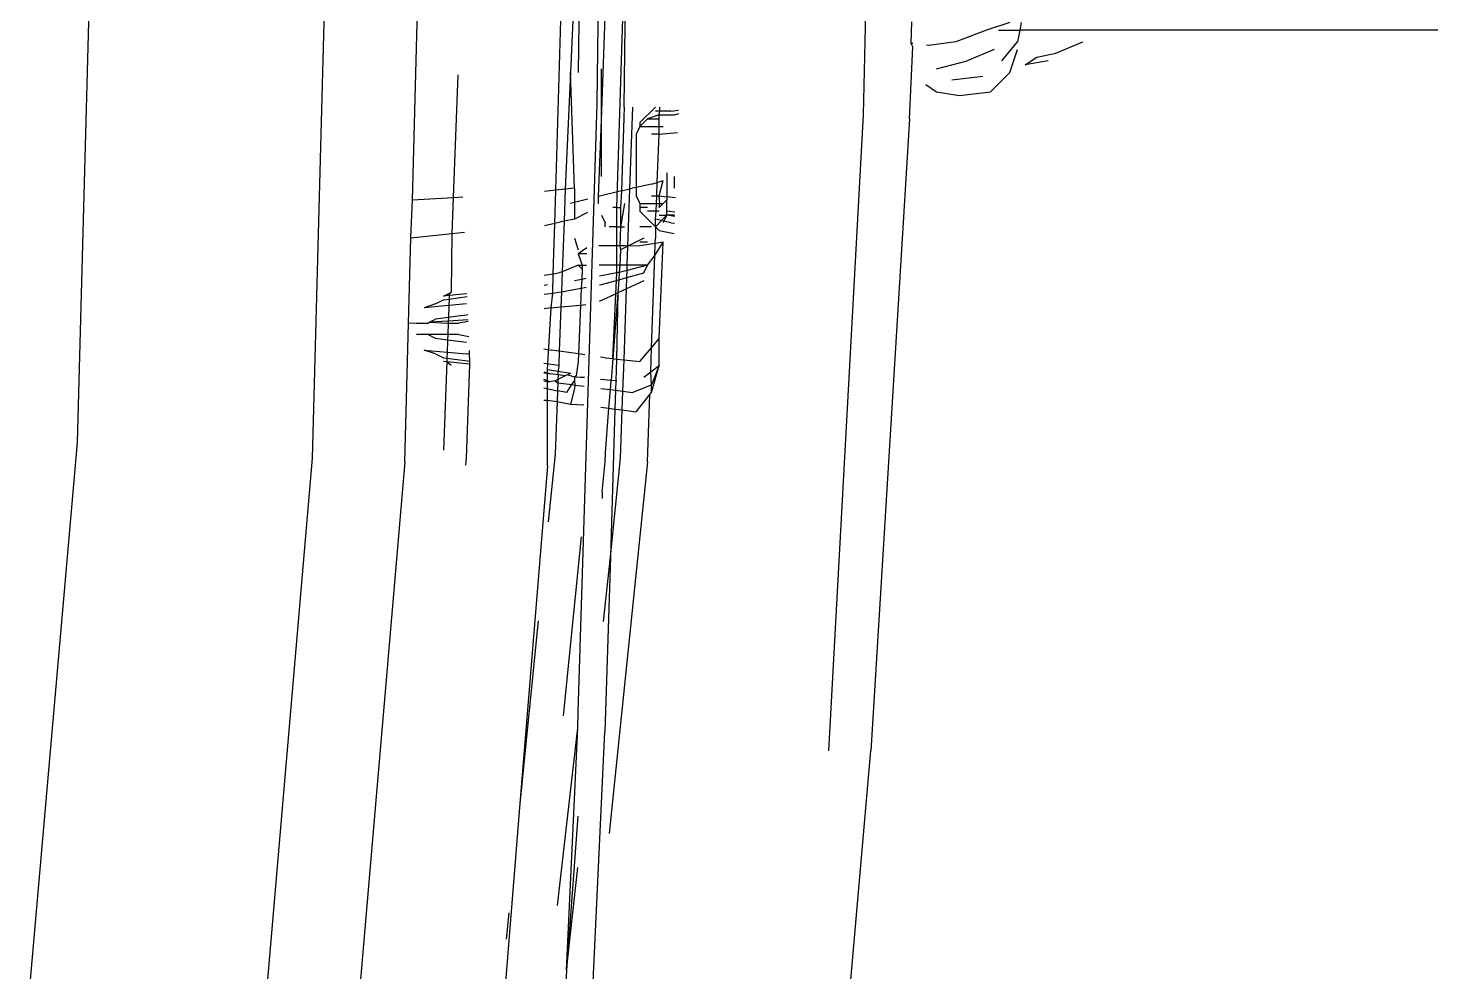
# Model space of a CAD drawing. Header units: millimetres. Extents: x -41292 to 298682, y -22072 to 33155.
# Drawn here: x 26623.09 to 26659.66, y -11381.67 to -11357.19 of the extents above; entities that cross this region are included whole.
import ezdxf

# ---------------------------------------------------------------- set-up
doc = ezdxf.new("R2010")
doc.units = ezdxf.units.MM

# ---------------------------------------------------------------- blocks, each defined once
blk = doc.blocks.new('rmfnasesx')
for p, q in [((54088.328, 4170.188), (54087.628, 4144.488)), ((54094.428, 4170.188), (54093.728, 4144.088)), ((54096.328, 4150.788), (54096.828, 4170.188)), ((54100.045, 4151.034), (54100.628, 4170.188)), ((54108.421, 4170.188), (54108.021, 4152.988)), ((54101.121, 4153.288), (54101.25, 4164.265)), ((54101.228, 4152.855), (54101.628, 4163.788)), ((54100.728, 4161.188), (54100.428, 4154.088)), ((54100.728, 4161.188), (54100.628, 4154.088)), ((54101.628, 4150.588), (54101.884, 4158.557)), ((54101.821, 4153.188), (54101.884, 4158.557)), ((54109.266, 4154.845), (54109.279, 4155.405)), ((54111.221, 4155.188), (54110.421, 4154.888)), ((54111.821, 4155.388), (54111.221, 4155.188)), ((54111.528, 4155.188), (54112.081, 4155.188)), ((54112.081, 4155.188), (54112.021, 4154.888)), ((54112.121, 4155.388), (54112.081, 4155.188)), ((54122.928, 4155.188), (54112.081, 4155.188)), ((54109.221, 4152.888), (54109.307, 4154.758)), ((54109.311, 4154.839), (54109.266, 4154.845)), ((54109.307, 4154.758), (54109.266, 4154.845)), ((54109.721, 4154.788), (54109.665, 4154.795)), ((54110.421, 4154.888), (54109.721, 4154.788)), ((54111.621, 4154.388), (54112.021, 4154.888)), ((54113.021, 4154.588), (54113.721, 4154.888)), ((54109.921, 4154.188), (54110.721, 4154.388)), ((54111.421, 4154.688), (54110.721, 4154.388)), ((54111.821, 4154.088), (54112.021, 4154.688)), ((54112.221, 4154.288), (54112.521, 4154.488)), ((54112.821, 4154.388), (54112.221, 4154.288)), ((54112.521, 4154.488), (54113.021, 4154.588)), ((54097.504, 4154.026), (54097.381, 4150.846)), ((54100.428, 4154.088), (54100.292, 4151.062)), ((54100.528, 4151.088), (54100.428, 4154.088)), ((54101.228, 4152.855), (54101.228, 4154.188)), ((54111.321, 4153.588), (54111.821, 4154.088)), ((54109.641, 4153.774), (54109.921, 4153.588)), ((54111.121, 4153.988), (54110.321, 4153.888)), ((54100.628, 4137.491), (54101.121, 4153.288)), ((54109.921, 4153.588), (54110.521, 4153.488)), ((54110.521, 4153.488), (54111.321, 4153.588)), ((54101.821, 4153.188), (54101.754, 4151.019)), ((54101.969, 4151.073), (54102.041, 4153.188)), ((54102.628, 4153.188), (54102.228, 4152.788)), ((54102.728, 4152.988), (54102.428, 4152.888)), ((54102.74, 4153.088), (54102.628, 4153.088)), ((54102.728, 4152.988), (54102.74, 4153.088)), ((54102.728, 4152.888), (54102.728, 4152.988)), ((54102.728, 4152.988), (54103.128, 4152.988)), ((54102.74, 4153.088), (54102.744, 4153.188)), ((54103.028, 4153.088), (54102.74, 4153.088)), ((54103.028, 4153.088), (54103.229, 4153.11)), ((54103.128, 4152.988), (54103.237, 4153.027)), ((54108.021, 4152.988), (54107.121, 4136.488)), ((54101.15, 4150.868), (54101.228, 4152.855)), ((54101.228, 4151.388), (54101.228, 4152.855)), ((54102.228, 4152.688), (54102.128, 4152.488)), ((54102.228, 4152.688), (54102.428, 4152.888)), ((54102.228, 4152.788), (54102.228, 4152.688)), ((54102.228, 4152.688), (54102.726, 4152.688)), ((54102.428, 4152.888), (54102.728, 4152.888)), ((54102.726, 4152.688), (54102.728, 4152.888)), ((54102.726, 4152.688), (54102.828, 4152.688)), ((54102.728, 4152.488), (54102.726, 4152.688)), ((54109.221, 4152.888), (54108.221, 4136.488)), ((54102.128, 4152.488), (54102.128, 4151.108)), ((54102.728, 4152.488), (54102.528, 4152.488)), ((54102.677, 4151.237), (54102.728, 4152.488)), ((54102.728, 4152.488), (54103.2, 4152.532)), ((54102.928, 4151.488), (54102.928, 4150.863)), ((54100.528, 4151.088), (54100.292, 4151.062)), ((54100.528, 4151.088), (54100.528, 4150.713)), ((54101.969, 4151.073), (54102.028, 4151.088)), ((54102.128, 4151.108), (54102.028, 4151.088)), ((54102.528, 4151.188), (54102.128, 4151.108)), ((54102.128, 4151.108), (54102.128, 4150.888)), ((54102.528, 4151.188), (54102.677, 4151.237)), ((54102.665, 4150.888), (54102.677, 4151.237)), ((54102.677, 4151.237), (54102.828, 4151.288)), ((54102.728, 4150.888), (54102.828, 4151.288)), ((54103.128, 4151.088), (54103.128, 4151.388)), ((54096.283, 4149.804), (54096.328, 4150.788)), ((54096.328, 4150.788), (54097.381, 4150.846)), ((54097.381, 4150.846), (54097.345, 4149.916)), ((54097.381, 4150.846), (54097.636, 4150.86)), ((54100.045, 4151.034), (54099.755, 4151.002)), ((54100.019, 4150.175), (54100.045, 4151.034)), ((54100.292, 4151.062), (54100.045, 4151.034)), ((54100.292, 4151.062), (54100.26, 4150.228)), ((54100.874, 4150.799), (54100.528, 4150.713)), ((54101.754, 4151.019), (54101.15, 4150.868)), ((54101.152, 4150.684), (54101.15, 4150.868)), ((54101.754, 4151.019), (54101.728, 4150.588)), ((54101.754, 4151.019), (54101.969, 4151.073)), ((54101.917, 4149.582), (54101.969, 4151.073)), ((54102.128, 4150.888), (54102.228, 4150.688)), ((54102.528, 4150.888), (54102.665, 4150.888)), ((54102.658, 4150.688), (54102.665, 4150.888)), ((54102.665, 4150.888), (54102.728, 4150.888)), ((54102.742, 4150.688), (54102.728, 4150.888)), ((54102.728, 4150.888), (54102.928, 4150.863)), ((54102.928, 4150.788), (54102.828, 4150.688)), ((54102.928, 4150.863), (54102.928, 4150.788)), ((54103.148, 4150.835), (54102.928, 4150.863)), ((54102.928, 4150.488), (54102.928, 4150.788)), ((54100.528, 4150.713), (54100.428, 4150.688)), ((54100.528, 4150.713), (54100.528, 4150.288)), ((54100.868, 4150.458), (54100.528, 4150.288)), ((54101.228, 4150.388), (54101.328, 4150.188)), ((54101.628, 4150.588), (54101.528, 4150.588)), ((54101.628, 4150.588), (54101.728, 4150.588)), ((54101.628, 4150.088), (54101.628, 4150.588)), ((54101.828, 4150.688), (54101.725, 4150.088)), ((54101.728, 4150.588), (54101.725, 4150.088)), ((54102.228, 4150.688), (54102.228, 4150.588)), ((54102.228, 4150.688), (54102.658, 4150.688)), ((54102.428, 4150.588), (54102.228, 4150.588)), ((54102.228, 4150.588), (54102.228, 4150.488)), ((54102.228, 4150.488), (54102.628, 4150.088)), ((54102.651, 4150.488), (54102.428, 4150.488)), ((54102.628, 4150.288), (54102.651, 4150.488)), ((54102.651, 4150.488), (54102.658, 4150.688)), ((54102.728, 4150.488), (54102.651, 4150.488)), ((54102.658, 4150.688), (54102.742, 4150.688)), ((54102.828, 4150.688), (54102.728, 4150.588)), ((54102.728, 4150.588), (54102.742, 4150.688)), ((54102.728, 4150.388), (54102.928, 4150.388)), ((54102.742, 4150.688), (54102.828, 4150.688)), ((54102.788, 4150.248), (54102.928, 4150.388)), ((54102.928, 4150.388), (54102.85, 4150.232)), ((54103.137, 4150.464), (54102.928, 4150.488)), ((54102.928, 4150.388), (54102.928, 4150.488)), ((54103.128, 4150.388), (54102.928, 4150.388)), ((54103.134, 4150.355), (54102.928, 4150.388)), ((54100.019, 4150.175), (54099.751, 4150.115)), ((54099.979, 4148.864), (54100.019, 4150.175)), ((54100.26, 4150.228), (54100.019, 4150.175)), ((54100.26, 4150.228), (54100.21, 4148.921)), ((54100.528, 4150.288), (54100.26, 4150.228)), ((54101.328, 4150.088), (54101.328, 4150.188)), ((54101.628, 4150.088), (54101.428, 4150.088)), ((54101.628, 4150.088), (54101.725, 4150.088)), ((54101.628, 4149.088), (54101.628, 4150.088)), ((54101.725, 4150.088), (54101.709, 4149.588)), ((54101.725, 4150.088), (54101.828, 4150.088)), ((54102.528, 4150.088), (54102.228, 4150.088)), ((54102.788, 4150.248), (54102.628, 4150.288)), ((54102.628, 4150.088), (54102.628, 4150.288)), ((54102.628, 4150.088), (54102.788, 4150.248)), ((54102.628, 4150.088), (54102.628, 4149.788)), ((54102.628, 4150.088), (54102.728, 4149.988)), ((54102.728, 4149.988), (54103.12, 4149.909)), ((54102.85, 4150.232), (54102.788, 4150.248)), ((54102.85, 4150.232), (54102.828, 4150.188)), ((54103.028, 4150.188), (54102.85, 4150.232)), ((54103.028, 4150.188), (54103.128, 4150.18)), ((54096.223, 4147.575), (54096.283, 4149.804)), ((54096.283, 4149.804), (54097.345, 4149.916)), ((54097.345, 4149.916), (54097.328, 4148.388)), ((54097.345, 4149.916), (54097.674, 4149.951)), ((54100.528, 4149.788), (54100.628, 4149.488)), ((54102.328, 4149.788), (54101.917, 4149.582)), ((54102.428, 4149.688), (54102.228, 4149.688)), ((54102.622, 4149.654), (54102.228, 4149.588)), ((54102.612, 4149.342), (54102.828, 4149.688)), ((54102.612, 4149.342), (54102.622, 4149.654)), ((54102.622, 4149.654), (54102.628, 4149.788)), ((54102.828, 4149.688), (54102.622, 4149.654)), ((54102.728, 4147.188), (54102.828, 4149.688)), ((54100.851, 4149.537), (54100.628, 4149.388)), ((54100.628, 4149.388), (54100.728, 4149.088)), ((54100.848, 4149.388), (54100.628, 4149.388)), ((54101.709, 4149.588), (54101.166, 4149.588)), ((54101.728, 4149.488), (54101.706, 4149.088)), ((54101.709, 4149.588), (54101.728, 4149.488)), ((54101.828, 4149.588), (54101.709, 4149.588)), ((54101.917, 4149.582), (54101.728, 4149.488)), ((54101.917, 4149.582), (54101.828, 4149.588)), ((54101.9, 4149.088), (54101.917, 4149.582)), ((54102.228, 4149.588), (54101.917, 4149.582)), ((54102.428, 4149.088), (54102.612, 4149.342)), ((54102.529, 4146.95), (54102.612, 4149.342)), ((54100.21, 4148.921), (54100.128, 4148.888)), ((54100.21, 4148.921), (54100.19, 4148.399)), ((54100.628, 4149.088), (54100.21, 4148.921)), ((54100.628, 4149.088), (54100.728, 4149.088)), ((54100.728, 4148.988), (54100.628, 4149.088)), ((54100.728, 4148.988), (54100.717, 4148.722)), ((54100.728, 4149.088), (54100.843, 4149.088)), ((54100.728, 4149.088), (54100.728, 4148.988)), ((54101.628, 4149.088), (54101.172, 4149.088)), ((54101.706, 4149.088), (54101.628, 4149.088)), ((54101.628, 4148.888), (54101.628, 4149.088)), ((54101.692, 4148.904), (54101.628, 4148.888)), ((54101.692, 4148.904), (54101.677, 4148.71)), ((54101.706, 4149.088), (54101.692, 4148.904)), ((54101.895, 4148.955), (54101.692, 4148.904)), ((54101.9, 4149.088), (54101.706, 4149.088)), ((54101.889, 4148.768), (54101.895, 4148.955)), ((54102.428, 4149.088), (54101.895, 4148.955)), ((54101.895, 4148.955), (54101.9, 4149.088)), ((54102.428, 4149.088), (54101.9, 4149.088)), ((54102.328, 4148.888), (54102.428, 4149.088)), ((54099.745, 4148.575), (54099.828, 4148.588)), ((54099.746, 4148.828), (54099.979, 4148.864)), ((54099.964, 4148.367), (54099.979, 4148.864)), ((54099.979, 4148.864), (54100.128, 4148.888)), ((54100.717, 4148.722), (54100.528, 4148.688)), ((54100.717, 4148.722), (54100.707, 4148.493)), ((54100.836, 4148.744), (54100.717, 4148.722)), ((54101.628, 4148.888), (54101.176, 4148.806)), ((54101.178, 4148.579), (54101.228, 4148.588)), ((54101.228, 4148.588), (54101.677, 4148.71)), ((54101.522, 4146.666), (54101.628, 4148.888)), ((54101.677, 4148.71), (54101.652, 4148.376)), ((54101.677, 4148.71), (54101.889, 4148.768)), ((54101.879, 4148.481), (54101.889, 4148.768)), ((54102.328, 4148.688), (54101.879, 4148.481)), ((54101.889, 4148.768), (54102.328, 4148.888)), ((54096.928, 4148.088), (54097.128, 4148.188)), ((54097.128, 4148.288), (54097.285, 4148.366)), ((54097.283, 4148.302), (54097.128, 4148.288)), ((54097.128, 4148.188), (54097.279, 4148.209)), ((54097.279, 4148.209), (54097.273, 4148.046)), ((54097.283, 4148.302), (54097.279, 4148.209)), ((54097.279, 4148.209), (54097.744, 4148.276)), ((54097.285, 4148.366), (54097.283, 4148.302)), ((54097.741, 4148.344), (54097.283, 4148.302)), ((54097.285, 4148.366), (54097.328, 4148.388)), ((54099.745, 4148.34), (54099.964, 4148.367)), ((54099.928, 4147.988), (54099.964, 4148.367)), ((54099.964, 4148.367), (54100.128, 4148.388)), ((54100.128, 4148.388), (54100.19, 4148.399)), ((54100.19, 4148.399), (54100.175, 4148.01)), ((54100.19, 4148.399), (54100.707, 4148.493)), ((54100.707, 4148.493), (54100.689, 4148.057)), ((54100.707, 4148.493), (54100.832, 4148.516)), ((54101.183, 4148.16), (54101.652, 4148.376)), ((54101.652, 4148.376), (54101.522, 4146.666)), ((54101.652, 4148.376), (54101.619, 4146.655)), ((54101.879, 4148.481), (54101.652, 4148.376)), ((54101.815, 4146.634), (54101.879, 4148.481)), ((54096.928, 4148.088), (54096.628, 4147.988)), ((54097.273, 4148.046), (54096.628, 4147.988)), ((54097.273, 4148.046), (54097.261, 4147.735)), ((54097.728, 4148.088), (54097.273, 4148.046)), ((54097.628, 4147.788), (54097.764, 4147.808)), ((54099.928, 4147.988), (54099.743, 4147.957)), ((54099.828, 4146.388), (54099.928, 4147.988)), ((54099.928, 4147.988), (54100.175, 4148.01)), ((54100.175, 4148.01), (54100.13, 4146.859)), ((54100.175, 4148.01), (54100.689, 4148.057)), ((54100.689, 4148.057), (54100.636, 4146.787)), ((54100.689, 4148.057), (54100.824, 4148.069)), ((54096.128, 4143.988), (54096.223, 4147.575)), ((54096.428, 4147.588), (54096.223, 4147.575)), ((54096.428, 4147.588), (54096.728, 4147.588)), ((54096.728, 4147.588), (54096.77, 4147.609)), ((54096.77, 4147.609), (54096.928, 4147.688)), ((54097.257, 4147.64), (54096.77, 4147.609)), ((54096.77, 4147.609), (54097.255, 4147.588)), ((54097.261, 4147.735), (54096.928, 4147.688)), ((54097.255, 4147.588), (54097.243, 4147.288)), ((54097.257, 4147.64), (54097.255, 4147.588)), ((54097.255, 4147.588), (54097.528, 4147.588)), ((54097.261, 4147.735), (54097.257, 4147.64)), ((54097.769, 4147.672), (54097.257, 4147.64)), ((54097.628, 4147.788), (54097.261, 4147.735)), ((54097.771, 4147.628), (54097.528, 4147.588)), ((54096.728, 4147.288), (54096.428, 4147.288)), ((54096.928, 4147.188), (54096.728, 4147.288)), ((54097.243, 4147.288), (54096.728, 4147.288)), ((54097.238, 4147.149), (54096.928, 4147.188)), ((54097.238, 4147.149), (54097.226, 4146.833)), ((54097.243, 4147.288), (54097.238, 4147.149)), ((54097.728, 4147.088), (54097.238, 4147.149)), ((54097.528, 4147.288), (54097.243, 4147.288)), ((54097.528, 4147.288), (54097.787, 4147.244)), ((54102.529, 4146.95), (54102.728, 4147.188)), ((54102.728, 4146.488), (54102.728, 4147.188)), ((54096.928, 4146.788), (54096.628, 4146.888)), ((54096.628, 4146.888), (54097.226, 4146.833)), ((54096.928, 4146.788), (54097.128, 4146.688)), ((54097.226, 4146.833), (54097.22, 4146.676)), ((54097.226, 4146.833), (54097.728, 4146.788)), ((54097.807, 4146.778), (54097.728, 4146.788)), ((54097.807, 4146.778), (54097.803, 4146.879)), ((54097.814, 4146.602), (54097.807, 4146.778)), ((54099.739, 4146.919), (54099.928, 4146.888)), ((54100.13, 4146.859), (54099.928, 4146.888)), ((54100.13, 4146.859), (54100.128, 4146.488)), ((54100.636, 4146.787), (54100.13, 4146.859)), ((54100.636, 4146.787), (54100.628, 4146.588)), ((54100.8, 4146.763), (54100.636, 4146.787)), ((54101.328, 4146.688), (54101.201, 4146.706)), ((54102.228, 4146.588), (54102.529, 4146.95)), ((54102.508, 4146.323), (54102.529, 4146.95)), ((54097.128, 4146.688), (54097.22, 4146.676)), ((54097.216, 4146.58), (54097.128, 4146.588)), ((54097.216, 4146.58), (54097.128, 4144.288)), ((54097.22, 4146.676), (54097.216, 4146.58)), ((54097.817, 4146.525), (54097.216, 4146.58)), ((54097.328, 4146.488), (54097.216, 4146.58)), ((54097.22, 4146.676), (54097.814, 4146.602)), ((54097.728, 4144.088), (54097.817, 4146.525)), ((54097.817, 4146.525), (54097.814, 4146.602)), ((54100.128, 4146.488), (54099.738, 4146.536)), ((54099.828, 4145.588), (54099.828, 4146.388)), ((54099.828, 4146.388), (54100.11, 4146.341)), ((54100.107, 4146.243), (54100.11, 4146.341)), ((54100.128, 4146.488), (54100.11, 4146.341)), ((54100.11, 4146.341), (54100.428, 4146.288)), ((54100.628, 4146.588), (54100.575, 4146.219)), ((54101.328, 4146.688), (54101.522, 4146.666)), ((54101.522, 4146.666), (54101.479, 4146.101)), ((54101.522, 4146.666), (54101.619, 4146.655)), ((54101.619, 4146.655), (54101.601, 4146.09)), ((54101.619, 4146.655), (54101.815, 4146.634)), ((54101.787, 4145.819), (54101.815, 4146.634)), ((54101.815, 4146.634), (54102.228, 4146.588)), ((54102.508, 4146.323), (54102.728, 4146.488)), ((54102.528, 4145.788), (54102.728, 4146.488)), ((54102.728, 4146.488), (54102.528, 4145.988)), ((54099.894, 4146.066), (54099.736, 4146.122)), ((54099.736, 4146.087), (54099.894, 4146.066)), ((54099.737, 4146.324), (54099.9, 4146.27)), ((54099.9, 4146.27), (54099.737, 4146.291)), ((54100.028, 4146.088), (54099.894, 4146.066)), ((54100.107, 4146.243), (54099.9, 4146.27)), ((54100.102, 4146.125), (54100.028, 4146.088)), ((54100.028, 4146.088), (54100.099, 4146.039)), ((54100.099, 4146.039), (54100.091, 4145.835)), ((54100.102, 4146.125), (54100.099, 4146.039)), ((54100.099, 4146.039), (54100.464, 4145.992)), ((54100.107, 4146.243), (54100.102, 4146.125)), ((54100.29, 4146.219), (54100.102, 4146.125)), ((54100.29, 4146.219), (54100.107, 4146.243)), ((54100.348, 4146.248), (54100.29, 4146.219)), ((54100.328, 4145.788), (54100.464, 4145.992)), ((54100.428, 4146.288), (54100.348, 4146.248)), ((54100.528, 4146.188), (54100.348, 4146.248)), ((54100.464, 4145.992), (54100.528, 4146.088)), ((54100.464, 4145.992), (54100.541, 4145.982)), ((54100.575, 4146.219), (54100.528, 4146.188)), ((54100.57, 4146.184), (54100.528, 4146.188)), ((54100.528, 4146.188), (54100.528, 4146.088)), ((54100.528, 4146.088), (54100.541, 4145.982)), ((54100.541, 4145.982), (54100.528, 4145.888)), ((54100.541, 4145.982), (54100.785, 4145.95)), ((54100.57, 4146.184), (54100.789, 4146.193)), ((54100.789, 4146.164), (54100.57, 4146.184)), ((54101.479, 4146.101), (54101.208, 4146.126)), ((54101.461, 4145.862), (54101.479, 4146.101)), ((54101.601, 4146.09), (54101.479, 4146.101)), ((54101.601, 4146.09), (54101.594, 4145.844)), ((54101.628, 4146.088), (54101.601, 4146.09)), ((54102.028, 4145.788), (54102.528, 4145.988)), ((54102.328, 4146.188), (54102.508, 4146.323)), ((54102.528, 4145.988), (54102.508, 4146.323)), ((54102.528, 4145.788), (54102.528, 4145.988)), ((54099.735, 4145.906), (54100.091, 4145.835)), ((54100.091, 4145.835), (54100.08, 4145.555)), ((54100.328, 4145.788), (54100.091, 4145.835)), ((54100.528, 4145.888), (54100.428, 4145.488)), ((54101.211, 4145.894), (54101.461, 4145.862)), ((54101.424, 4145.379), (54101.461, 4145.862)), ((54101.461, 4145.862), (54101.594, 4145.844)), ((54101.594, 4145.844), (54101.579, 4145.359)), ((54101.594, 4145.844), (54101.787, 4145.819)), ((54101.771, 4145.334), (54101.787, 4145.819)), ((54101.787, 4145.819), (54102.028, 4145.788)), ((54102.128, 4145.288), (54102.488, 4145.738)), ((54102.428, 4143.988), (54102.488, 4145.738)), ((54102.488, 4145.738), (54102.528, 4145.788)), ((54099.734, 4145.588), (54099.828, 4145.588)), ((54099.828, 4143.888), (54099.828, 4145.588)), ((54099.828, 4145.588), (54100.08, 4145.555)), ((54100.08, 4145.555), (54100.028, 4144.188)), ((54100.08, 4145.555), (54100.428, 4145.488)), ((54100.428, 4145.488), (54100.776, 4145.464)), ((54101.217, 4145.407), (54101.424, 4145.379)), ((54101.337, 4144.222), (54101.424, 4145.379)), ((54101.424, 4145.379), (54101.579, 4145.359)), ((54101.579, 4145.359), (54101.461, 4141.526)), ((54101.579, 4145.359), (54101.771, 4145.334)), ((54101.728, 4144.088), (54101.771, 4145.334)), ((54101.771, 4145.334), (54102.128, 4145.288)), ((54087.628, 4144.488), (54085.428, 4119.288)), ((54100.028, 4144.188), (54099.851, 4142.431)), ((54101.328, 4143.988), (54101.337, 4144.222)), ((54093.728, 4144.088), (54091.528, 4118.488)), ((54096.128, 4143.988), (54093.928, 4118.288)), ((54097.712, 4143.9), (54097.728, 4144.088)), ((54099.828, 4143.888), (54099.115, 4135.128)), ((54101.244, 4143.213), (54101.328, 4143.988)), ((54102.428, 4143.988), (54101.427, 4134.35)), ((54101.461, 4141.526), (54101.728, 4144.088)), ((54101.244, 4143.213), (54101.246, 4143.034)), ((54100.247, 4137.404), (54100.712, 4142.043)), ((54101.285, 4139.846), (54101.461, 4141.526)), ((54101.461, 4141.526), (54101.321, 4136.988)), ((54099.592, 4139.861), (54099.115, 4135.128)), ((54100.621, 4137.088), (54100.628, 4137.491)), ((54100.089, 4132.482), (54100.621, 4137.088)), ((54100.321, 4130.802), (54100.621, 4137.088)), ((54100.621, 4122.188), (54101.321, 4136.988)), ((54106.921, 4121.688), (54108.221, 4136.488)), ((54099.115, 4135.128), (54097.728, 4118.088)), ((54100.621, 4134.793), (54100.321, 4130.802)), ((54100.321, 4130.802), (54100.621, 4133.468)), ((54098.828, 4132.288), (54098.759, 4131.603)), ((54100.321, 4130.802), (54100.303, 4130.424))]:
    blk.add_line(p, q)

msp = doc.modelspace()

# ---------------------------------------------------------------- block references
msp.add_blockref('rmfnasesx', (-27463.272, -15512.431))

doc.saveas('drawing.dxf')
